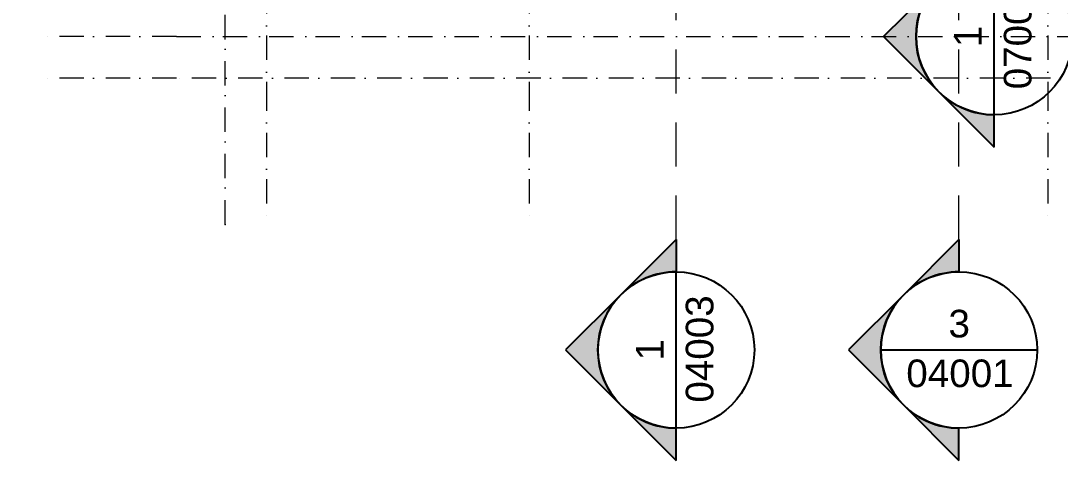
# Model space of a CAD drawing. Header units: millimetres. Extents: x -14278 to 101222, y -22378 to 34603.
# Drawn here: x -1778 to 5740, y -3227 to 115 of the extents above; entities that cross this region are included whole.
import ezdxf
from ezdxf.enums import TextEntityAlignment as Align

# ---------------------------------------------------------------- set-up
doc = ezdxf.new("R2010")
doc.units = ezdxf.units.MM
doc.header["$MEASUREMENT"] = 0
doc.linetypes.add('Dot & Dashed', pattern=[335.138881, 176.388884, -88.194442, 0, -70.555556])
doc.linetypes.add('Long Dashed', pattern=[529.166651, 317.499995, -211.666656])
for name, color, linetype in [('A-Zz_60_50_80-P_MarkerSection', 7, 'Continuous'), ('A-Zz_60_50_80-P_MarkerSectionStairs', 7, 'Continuous'), ('NewA-Ee_30_60-M_Pavements', 7, 'Continuous'), ('NewA-Zz_35_40_80-M_GridStructural', 7, 'Continuous'), ('NewA-Zz_50_10_70-P_BoundarySiteRed', 7, 'Continuous')]:
    doc.layers.add(name, color=color, linetype=linetype)
doc.styles.add('GENERATED_STYLE_1', font='')
doc.styles.get('GENERATED_STYLE_1').set_extended_font_data('Arial')

# ---------------------------------------------------------------- blocks, each defined once
blk = doc.blocks.new('Mesh_1_1', base_point=(14339.9, 34603))
at = {"layer": 'NewA-Ee_30_60-M_Pavements', "color": 254, "linetype": 'Continuous', "lineweight": 13, "flags": 128}
blk.add_lwpolyline([(14339.9, 34603, -0.414214), (42830.6, 6112.3, -0.414214), (14339.9, -22378.4, -0.414214), (-14150.7, 6112.3, -0.414214)], format="xyb", close=True, dxfattribs=at)
blk = doc.blocks.new('Standard grid marker')
at = {"layer": 'NewA-Zz_35_40_80-M_GridStructural', "color": 6, "linetype": 'Dot & Dashed', "lineweight": 13}
for p, q in [((1000, 0), (18130.8, 0)), ((18130.8, 0), (19130.8, 0))]:
    blk.add_line(p, q, dxfattribs=at)
at = {"layer": 'NewA-Zz_35_40_80-M_GridStructural', "style": 'GENERATED_STYLE_1'}
blk.add_attdef('AC_MarkerText_1', text='', height=250, rotation=90, dxfattribs=at).set_placement((-250, 14.3), align=Align.MIDDLE_CENTER)
blk = doc.blocks.new('Standard grid marker_2')
at = {"layer": 'NewA-Zz_35_40_80-M_GridStructural', "color": 6, "linetype": 'Dot & Dashed', "lineweight": 13}
for q in [(0, 0), (40175.6, 0)]:
    blk.add_line((1000, 0), q, dxfattribs=at)
at = {"layer": 'NewA-Zz_35_40_80-M_GridStructural', "style": 'GENERATED_STYLE_1'}
blk.add_attdef('AC_MarkerText_1', text='', height=250, dxfattribs=at).set_placement((41425.6, 14.3), align=Align.MIDDLE_CENTER)
blk = doc.blocks.new('Standard grid marker_3')
at = {"layer": 'NewA-Zz_35_40_80-M_GridStructural', "color": 6, "linetype": 'Dot & Dashed', "lineweight": 13}
blk.add_line((0, 0), (19130.8, 0), dxfattribs=at)
blk.add_point((0, 0), dxfattribs=at)
blk = doc.blocks.new('Standard grid marker_4')
at = {"layer": 'NewA-Zz_35_40_80-M_GridStructural', "color": 6, "linetype": 'Dot & Dashed', "lineweight": 13}
for p, q in [((1000, 0), (40175.6, 0)), ((40175.6, 0), (41175.6, 0))]:
    blk.add_line(p, q, dxfattribs=at)
blk = doc.blocks.new('Cutting Plane_1_1', base_point=(2962.4, -2269))
at = {"layer": 'A-Zz_60_50_80-P_MarkerSection', "linetype": 'Continuous'}
for points in [[(2962.4, -1469), (2962.4, -1703.3, 0.198912), (2562.4, -1869)], [(2562.4, -2669, -0.414214), (2562.4, -1869), (2162.4, -2269)], [(2962.4, -3069), (2962.4, -2834.7, -0.198912), (2562.4, -2669)]]:
    blk.add_hatch(color=256, dxfattribs=at).paths.add_polyline_path(points)
at = {"layer": 'A-Zz_60_50_80-P_MarkerSection', "color": 6, "linetype": 'Long Dashed', "lineweight": 13}
blk.add_line((2962.4, -1469), (2962.4, 3417.7), dxfattribs=at)
at = {"layer": 'A-Zz_60_50_80-P_MarkerSection', "linetype": 'Continuous'}
for p, q in [((2562.4, -1869), (2962.4, -1469)), ((2962.4, -1469), (2962.4, -1703.3)), ((2962.4, -2834.7), (2962.4, -1703.3)), ((2562.4, -1869), (2162.4, -2269)), ((2162.4, -2269), (2562.4, -2669)), ((2562.4, -2669), (2962.4, -3069)), ((2962.4, -3069), (2962.4, -2834.7))]:
    blk.add_line(p, q, dxfattribs=at)
blk.add_circle((2962.4, -2269), 565.7, dxfattribs=at)
for start, end in [(90, 135), (135, 225), (225, 270)]:
    blk.add_arc((2962.4, -2269), 565.7, start, end, dxfattribs=at)
at = {"layer": 'A-Zz_60_50_80-P_MarkerSection', "char_height": 200, "attachment_point": 7, "rotation": 90, "style": 'GENERATED_STYLE_1'}
for s, insert in [('\\A1;{\\fArial|b0|i0|c0|p34;04003}', (3234.4, -2650.3)), ('\\A1;{\\fArial|b0|i0|c0|p34;1}', (2871, -2345.3))]:
    blk.add_mtext(s, dxfattribs=dict(at, insert=insert))
blk = doc.blocks.new('Cutting Plane_6_1', base_point=(5263.1, 0))
at = {"layer": 'A-Zz_60_50_80-P_MarkerSectionStairs', "linetype": 'Continuous'}
for points in [[(5263.1, 800), (5263.1, 565.7, 0.198912), (4863.1, 400)], [(4863.1, -400, -0.414214), (4863.1, 400), (4463.1, 0)], [(5263.1, -800), (5263.1, -565.7, -0.198912), (4863.1, -400)]]:
    blk.add_hatch(color=256, dxfattribs=at).paths.add_polyline_path(points)
at = {"layer": 'A-Zz_60_50_80-P_MarkerSectionStairs', "color": 6, "linetype": 'Long Dashed', "lineweight": 13}
blk.add_line((5263.1, 800), (5263.1, 7442.3), dxfattribs=at)
at = {"layer": 'A-Zz_60_50_80-P_MarkerSectionStairs', "linetype": 'Continuous'}
for p, q in [((4863.1, 400), (5263.1, 800)), ((5263.1, 800), (5263.1, 565.7)), ((5263.1, -565.7), (5263.1, 565.7)), ((4863.1, 400), (4463.1, 0)), ((4463.1, 0), (4863.1, -400)), ((4863.1, -400), (5263.1, -800)), ((5263.1, -800), (5263.1, -565.7))]:
    blk.add_line(p, q, dxfattribs=at)
blk.add_circle((5263.1, 0), 565.7, dxfattribs=at)
for start, end in [(90, 135), (135, 225), (225, 270)]:
    blk.add_arc((5263.1, 0), 565.7, start, end, dxfattribs=at)
at = {"layer": 'A-Zz_60_50_80-P_MarkerSectionStairs', "char_height": 200, "attachment_point": 7, "rotation": 90, "style": 'GENERATED_STYLE_1'}
for s, insert in [('\\A1;{\\fArial|b0|i0|c0|p34;07001}', (5535, -381.4)), ('\\A1;{\\fArial|b0|i0|c0|p34;1}', (5171.7, -76.3))]:
    blk.add_mtext(s, dxfattribs=dict(at, insert=insert))
blk = doc.blocks.new('Cutting Plane_9_1', base_point=(5008, -2269))
at = {"layer": 'A-Zz_60_50_80-P_MarkerSection', "linetype": 'Continuous'}
for points in [[(5008, -1469), (5008, -1703.3, 0.198912), (4608, -1869)], [(4608, -2669, -0.414214), (4608, -1869), (4208, -2269)], [(5008, -3069), (5008, -2834.7, -0.198912), (4608, -2669)]]:
    blk.add_hatch(color=256, dxfattribs=at).paths.add_polyline_path(points)
at = {"layer": 'A-Zz_60_50_80-P_MarkerSection', "color": 6, "linetype": 'Long Dashed', "lineweight": 13}
blk.add_line((5008, -1469), (5008, 2731), dxfattribs=at)
at = {"layer": 'A-Zz_60_50_80-P_MarkerSection', "linetype": 'Continuous'}
for p, q in [((4608, -1869), (5008, -1469)), ((5008, -1469), (5008, -1703.3)), ((4608, -1869), (4208, -2269)), ((4208, -2269), (4608, -2669)), ((4442.4, -2269), (5573.7, -2269)), ((4608, -2669), (5008, -3069)), ((5008, -3069), (5008, -2834.7))]:
    blk.add_line(p, q, dxfattribs=at)
blk.add_circle((5008, -2269), 565.7, dxfattribs=at)
for start, end in [(90, 135), (135, 225), (225, 270)]:
    blk.add_arc((5008, -2269), 565.7, start, end, dxfattribs=at)
at = {"layer": 'A-Zz_60_50_80-P_MarkerSection', "char_height": 200, "attachment_point": 7, "style": 'GENERATED_STYLE_1'}
for s, insert in [('\\A1;{\\fArial|b0|i0|c0|p34;3}', (4931.8, -2181)), ('\\A1;{\\fArial|b0|i0|c0|p34;04001}', (4626.7, -2540.9))]:
    blk.add_mtext(s, dxfattribs=dict(at, insert=insert))

msp = doc.modelspace()

# ---------------------------------------------------------------- linework, layer by layer
at = {"layer": 'NewA-Zz_50_10_70-P_BoundarySiteRed', "color": 1, "linetype": 'Continuous', "lineweight": 140}
msp.add_circle((14339.9, 6112.3), 28490.7, dxfattribs=at)

# ---------------------------------------------------------------- block references
at = {"layer": 'A-Zz_60_50_80-P_MarkerSection', "color": 6, "lineweight": 13}
for name, p in [('Cutting Plane_9_1', (5008, -2269)), ('Cutting Plane_1_1', (2962.4, -2269))]:
    msp.add_blockref(name, p, dxfattribs=at)
at = {"layer": 'A-Zz_60_50_80-P_MarkerSectionStairs', "color": 6, "lineweight": 13}
msp.add_blockref('Cutting Plane_6_1', (5263.1, 0), dxfattribs=at)
at = {"layer": 'NewA-Ee_30_60-M_Pavements', "color": 254, "lineweight": 13}
msp.add_blockref('Mesh_1_1', (14339.9, 34603), dxfattribs=at)
at = {"layer": 'NewA-Zz_35_40_80-M_GridStructural', "color": 1, "linetype": 'Continuous', "lineweight": 18, "zscale": 1000}
for name, p, rotation in [('Standard grid marker', (0, 17770.2), 270), ('Standard grid marker', (1900, 17770.2), 270), ('Standard grid marker', (5650, 17770.2), 270), ('Standard grid marker_3', (-300, -1360.6), 90), ('Standard grid marker_4', (39523.3, -300), 180)]:
    msp.add_blockref(name, p, dxfattribs=dict(at, rotation=rotation))
msp.add_blockref('Standard grid marker_2', (-1652.3, 0), dxfattribs=at)

doc.saveas('drawing.dxf')
